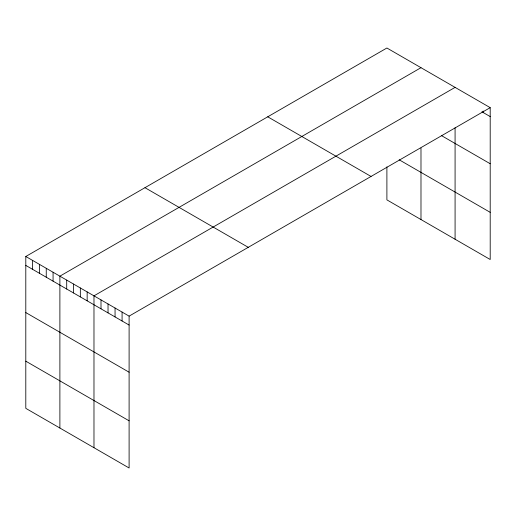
<?xml version="1.0" encoding="UTF-8"?>
<svg xmlns="http://www.w3.org/2000/svg" width="516" height="516" viewBox="0 0 516 516"><rect width="100%" height="100%" fill="white"/><g stroke="black" fill="none" stroke-linecap="round" stroke-linejoin="round"><path stroke-width="0.77" d="M25.8 256.491L129.103 316.127L129.103 467.993L25.8 408.35L25.8 256.491L386.897 48.007L490.2 107.651L490.2 259.509L386.897 199.873L386.897 166.849M420.985 67.693L59.888 276.17L59.888 428.028M455.08 87.372L93.977 295.849L93.977 447.714M129.103 316.127L490.2 107.651M481.899 111.779L490.2 116.571M441.444 135.592L490.2 163.74M399.171 159.786L490.2 212.34M267.733 116.809L371.036 176.446M144.964 187.689L248.267 247.332M25.8 265.411L129.103 325.048M25.8 312.58L129.103 372.217M25.8 361.181L129.103 420.817M483.176 111.03L483.176 112.514M455.08 127.742L455.08 239.23M420.985 148.079L420.985 219.552M122.079 312.07L122.079 320.991M115.055 308.02L115.055 316.94M108.031 303.963L108.031 312.883M101.001 299.906L101.001 308.826M87.159 291.914L87.159 300.834M80.341 287.98L80.341 296.9M73.524 284.045L73.524 292.959M66.706 280.104L66.706 289.025M53.071 272.235L53.071 281.156M46.253 268.294L46.253 277.215M39.435 264.36L39.435 273.28M32.618 260.425L32.618 269.346"/></g></svg>
